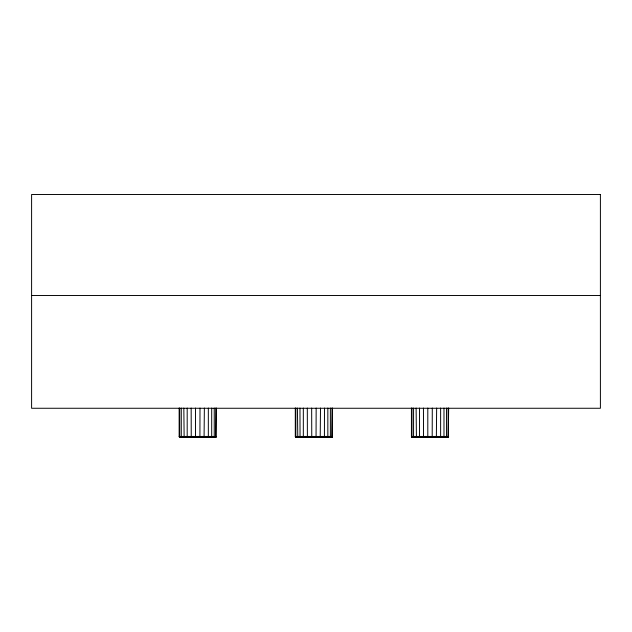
<?xml version="1.0" encoding="UTF-8"?>
<svg xmlns="http://www.w3.org/2000/svg" width="632" height="632" viewBox="0 0 632 632"><rect width="100%" height="100%" fill="white"/><g stroke="black" fill="none" stroke-linecap="round" stroke-linejoin="round"><path stroke-width="0.95" d="M179.148 408.051L179.148 436.451L179.978 437.486L215.978 437.281L216.373 408.051M295.294 408.051L295.294 436.451L296.124 437.486L332.116 437.281L332.519 408.051M411.432 408.051L411.432 436.451L412.262 437.486L448.262 437.281L448.657 408.051M299.971 408.051L300.05 436.909L300.595 437.486L307.681 437.51L316.047 437.486L316.15 408.051M316.047 437.486L324.011 437.486L324.421 436.909L324.477 408.051M324.248 437.281L327.218 437.486L327.834 436.451L327.834 408.051M327.534 437.281L329.651 437.486L330.386 436.451L330.386 408.051M436.357 437.486L436.649 408.051M204.073 437.486L204.365 408.051M320.211 437.486L320.503 408.051M330.03 437.281L331.176 437.486L331.974 436.451L331.974 408.051M207.865 437.486L208.339 436.451L208.339 408.051M440.149 437.486L440.623 436.451L440.623 408.051M211.072 437.486L211.696 436.451L211.696 408.051M443.364 437.486L443.98 436.451L443.98 408.051M213.513 437.486L214.24 436.451L214.24 408.051M445.797 437.486L446.532 436.451L446.532 408.051M215.03 437.486L215.836 436.451L215.836 408.051M447.314 437.486L448.12 436.451L448.12 408.051M297.427 408.051L297.783 437.281L303.328 436.451L303.328 408.051M195.517 408.051L195.517 436.451L184.133 437.281L183.833 408.051M311.663 436.451L300.271 437.281L311.766 437.486L311.663 408.051M427.801 408.051L427.801 436.451L416.417 437.281L416.117 408.051M179.259 436.909L187.19 436.451L187.19 408.051M411.543 436.909L419.474 436.451L419.474 408.051M191.164 408.051L191.243 437.115L195.62 437.486L184.133 437.281L195.62 437.486M303.937 437.51L300.595 437.486L311.71 437.281L307.389 437.115L307.302 408.051M423.448 408.051L423.527 437.115L427.904 437.486L416.417 437.281L427.904 437.486M187.53 437.407L184.449 437.486L187.791 437.51L187.19 436.451M419.814 437.407L416.733 437.486L420.083 437.51L419.474 436.451M191.204 436.909L191.543 437.51L199.91 437.486L200.004 408.051M423.487 436.909L423.827 437.51L432.193 437.486L432.288 408.051M31.6 295.523L600.4 295.523M179.148 436.451L216.373 436.451M295.294 436.451L332.519 436.451M411.432 436.451L448.657 436.451M216.27 436.909L191.243 437.115L195.565 437.281L195.517 436.451M295.397 436.909L303.676 437.407M332.416 436.909L311.671 436.909L307.389 437.115L307.681 437.51L307.342 436.909M448.554 436.909L423.527 437.115L427.856 437.281L427.801 436.451M179.551 437.281L215.978 437.281M295.697 437.281L332.116 437.281M411.835 437.281L448.262 437.281M307.515 437.407L311.766 437.486M416.196 436.909L419.608 437.115M183.912 436.909L187.325 437.115M300.05 436.909L303.802 437.486M412.783 437.486L411.977 436.451L411.977 408.051M296.637 437.486L295.831 436.451L295.831 408.051M180.491 437.486L179.693 436.451L179.693 408.051M414.3 437.486L413.565 436.451L413.565 408.051M182.016 437.486L181.281 436.451L181.281 408.051M419.948 437.486L419.537 436.909M187.657 437.486L187.254 436.909M303.328 436.451L303.463 437.115M600.4 194.49L31.6 194.49L31.6 408.264L600.4 408.264L600.4 194.49"/></g></svg>
